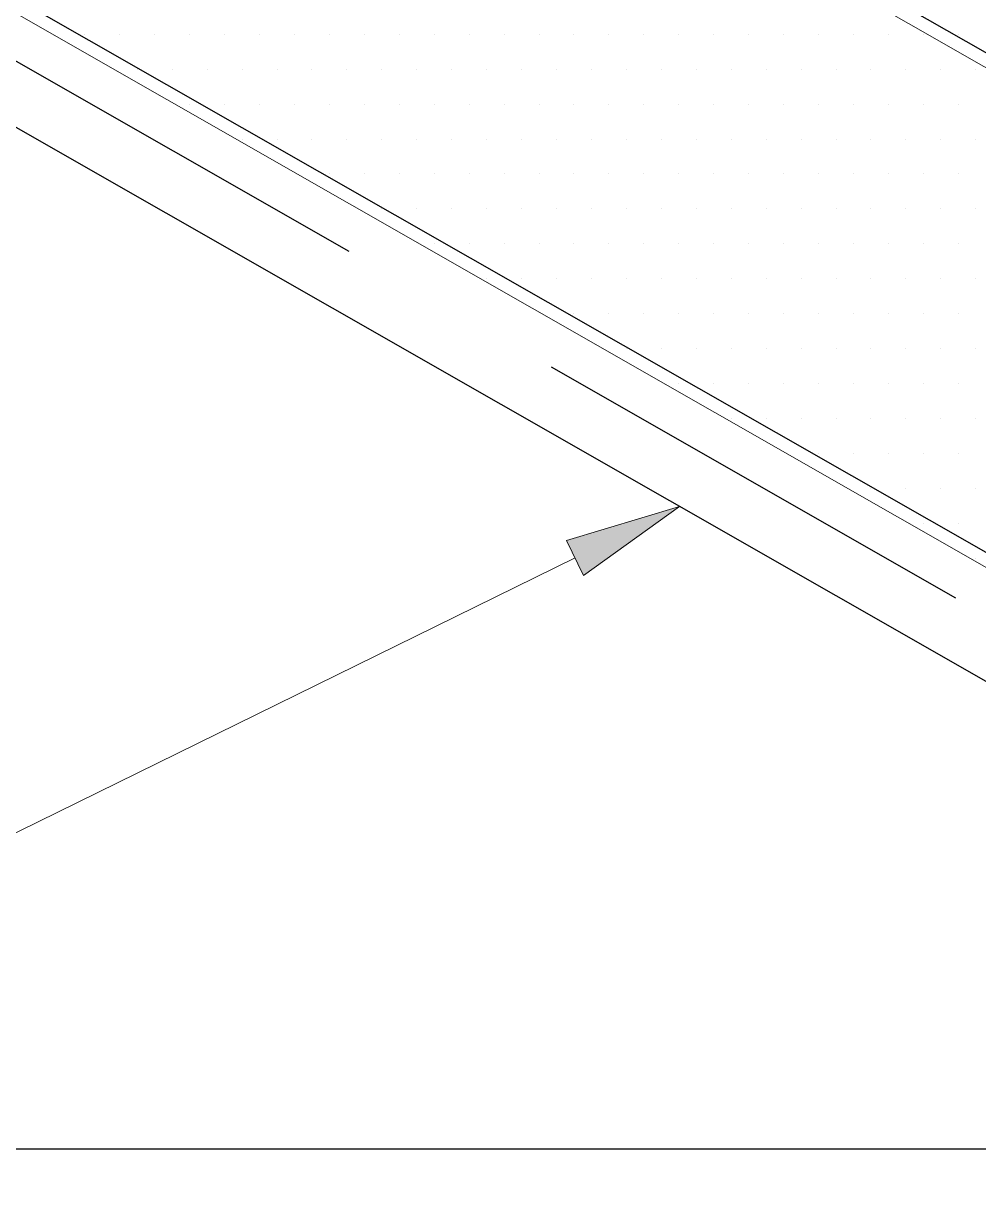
# Model space of a CAD drawing. Header units: inches. Extents: x -17.6 to 82.3, y -15.1 to 23.2.
# Drawn here: x 5.261 to 5.774, y 14.369 to 14.994 of the extents above; entities that cross this region are included whole.
import ezdxf

# ---------------------------------------------------------------- set-up
doc = ezdxf.new("R2010")
doc.units = ezdxf.units.IN
doc.header["$MEASUREMENT"] = 0
doc.linetypes.add('AI-Linetype-13', pattern=[0.375113, 0.250075, -0.125038])
for name, color, linetype, lineweight in [('.ATI-HATCH', 7, 'Continuous', 0), ('.ATI-TEXT', 7, 'Continuous', 0), ('G-ANNO-TTLB', 7, 'Continuous', 0), ('TYVEK', 7, 'Continuous', 0)]:
    doc.layers.add(name, color=color, linetype=linetype, lineweight=lineweight)

# ---------------------------------------------------------------- blocks, each defined once
blk = doc.blocks.new('Block_363')
at = {"layer": '.ATI-HATCH'}
for points, knots in [([(5.49583, 15.13139), (5.49583, 15.13139), (4.48972, 15.70597), (4.48972, 15.70597), (4.48972, 15.70597), (4.37306, 15.63847), (4.37306, 15.63847), (4.37306, 15.63847), (4.25639, 15.57097), (4.25639, 15.57097), (4.25639, 15.57097), (6.12361, 14.50472), (6.12361, 14.50472), (6.12361, 14.50472), (6.35694, 14.63972), (6.35694, 14.63972), (6.35694, 14.63972), (6.09625, 14.78861), (6.09625, 14.78861), (6.09625, 14.78861), (5.49583, 15.13139), (5.49583, 15.13139)], [0, 0, 0, 0, 1, 1, 1, 2, 2, 2, 3, 3, 3, 4, 4, 4, 5, 5, 5, 6, 6, 6, 7, 7, 7, 7]), ([(6.10625, 14.91708), (6.10625, 14.91708), (5.50583, 15.25986), (5.50583, 15.25986), (5.50583, 15.25986), (5.49583, 15.13139), (5.49583, 15.13139), (5.49583, 15.13139), (6.09625, 14.78861), (6.09625, 14.78861), (6.09625, 14.78861), (6.10625, 14.91708), (6.10625, 14.91708)], [0, 0, 0, 0, 1, 1, 1, 2, 2, 2, 3, 3, 3, 4, 4, 4, 4])]:
    blk.add_open_spline(points, degree=3, knots=knots, dxfattribs=at)
at = {"layer": '.ATI-HATCH', "color": 5, "lineweight": 0, "true_color": 0x0000ff}
for points in [[(5.2938, 14.98848), (5.2938, 14.98848), (5.2938, 14.98848), (5.2938, 14.98848)], [(5.31255, 14.98848), (5.31255, 14.98848), (5.31255, 14.98848), (5.31255, 14.98848)], [(5.33131, 14.98848), (5.33131, 14.98848), (5.33131, 14.98848), (5.33131, 14.98848)], [(5.35007, 14.98848), (5.35007, 14.98848), (5.35007, 14.98848), (5.35007, 14.98848)], [(5.36882, 14.98848), (5.36882, 14.98848), (5.36882, 14.98848), (5.36882, 14.98848)], [(5.38758, 14.98848), (5.38758, 14.98848), (5.38758, 14.98848), (5.38758, 14.98848)], [(5.40633, 14.98848), (5.40633, 14.98848), (5.40633, 14.98848), (5.40633, 14.98848)], [(5.42509, 14.98848), (5.42509, 14.98848), (5.42509, 14.98848), (5.42509, 14.98848)], [(5.44384, 14.98848), (5.44384, 14.98848), (5.44384, 14.98848), (5.44384, 14.98848)], [(5.4626, 14.98848), (5.4626, 14.98848), (5.4626, 14.98848), (5.4626, 14.98848)], [(5.48136, 14.98848), (5.48136, 14.98848), (5.48136, 14.98848), (5.48136, 14.98848)], [(5.50011, 14.98848), (5.50011, 14.98848), (5.50011, 14.98848), (5.50011, 14.98848)], [(5.51887, 14.98848), (5.51887, 14.98848), (5.51887, 14.98848), (5.51887, 14.98848)], [(5.53762, 14.98848), (5.53762, 14.98848), (5.53762, 14.98848), (5.53762, 14.98848)], [(5.55638, 14.98848), (5.55638, 14.98848), (5.55638, 14.98848), (5.55638, 14.98848)], [(5.57513, 14.98848), (5.57513, 14.98848), (5.57513, 14.98848), (5.57513, 14.98848)], [(5.59389, 14.98848), (5.59389, 14.98848), (5.59389, 14.98848), (5.59389, 14.98848)], [(5.61265, 14.98848), (5.61265, 14.98848), (5.61265, 14.98848), (5.61265, 14.98848)], [(5.6314, 14.98848), (5.6314, 14.98848), (5.6314, 14.98848), (5.6314, 14.98848)], [(5.65016, 14.98848), (5.65016, 14.98848), (5.65016, 14.98848), (5.65016, 14.98848)], [(5.66891, 14.98848), (5.66891, 14.98848), (5.66891, 14.98848), (5.66891, 14.98848)], [(5.68767, 14.98848), (5.68767, 14.98848), (5.68767, 14.98848), (5.68767, 14.98848)], [(5.70642, 14.98848), (5.70642, 14.98848), (5.70642, 14.98848), (5.70642, 14.98848)], [(5.72518, 14.98848), (5.72518, 14.98848), (5.72518, 14.98848), (5.72518, 14.98848)], [(5.74394, 14.98848), (5.74394, 14.98848), (5.74394, 14.98848), (5.74394, 14.98848)], [(5.76269, 14.98848), (5.76269, 14.98848), (5.76269, 14.98848), (5.76269, 14.98848)], [(5.32193, 14.96973), (5.32193, 14.96973), (5.32193, 14.96973), (5.32193, 14.96973)], [(5.34069, 14.96973), (5.34069, 14.96973), (5.34069, 14.96973), (5.34069, 14.96973)], [(5.35944, 14.96973), (5.35944, 14.96973), (5.35944, 14.96973), (5.35944, 14.96973)], [(5.3782, 14.96973), (5.3782, 14.96973), (5.3782, 14.96973), (5.3782, 14.96973)], [(5.39696, 14.96973), (5.39696, 14.96973), (5.39696, 14.96973), (5.39696, 14.96973)], [(5.41571, 14.96973), (5.41571, 14.96973), (5.41571, 14.96973), (5.41571, 14.96973)], [(5.43447, 14.96973), (5.43447, 14.96973), (5.43447, 14.96973), (5.43447, 14.96973)], [(5.45322, 14.96973), (5.45322, 14.96973), (5.45322, 14.96973), (5.45322, 14.96973)], [(5.47198, 14.96973), (5.47198, 14.96973), (5.47198, 14.96973), (5.47198, 14.96973)], [(5.49073, 14.96973), (5.49073, 14.96973), (5.49073, 14.96973), (5.49073, 14.96973)], [(5.50949, 14.96973), (5.50949, 14.96973), (5.50949, 14.96973), (5.50949, 14.96973)], [(5.52825, 14.96973), (5.52825, 14.96973), (5.52825, 14.96973), (5.52825, 14.96973)], [(5.547, 14.96973), (5.547, 14.96973), (5.547, 14.96973), (5.547, 14.96973)], [(5.56576, 14.96973), (5.56576, 14.96973), (5.56576, 14.96973), (5.56576, 14.96973)], [(5.58451, 14.96973), (5.58451, 14.96973), (5.58451, 14.96973), (5.58451, 14.96973)], [(5.60327, 14.96973), (5.60327, 14.96973), (5.60327, 14.96973), (5.60327, 14.96973)], [(5.62202, 14.96973), (5.62202, 14.96973), (5.62202, 14.96973), (5.62202, 14.96973)], [(5.64078, 14.96973), (5.64078, 14.96973), (5.64078, 14.96973), (5.64078, 14.96973)], [(5.65953, 14.96973), (5.65953, 14.96973), (5.65953, 14.96973), (5.65953, 14.96973)], [(5.67829, 14.96973), (5.67829, 14.96973), (5.67829, 14.96973), (5.67829, 14.96973)], [(5.69705, 14.96973), (5.69705, 14.96973), (5.69705, 14.96973), (5.69705, 14.96973)], [(5.7158, 14.96973), (5.7158, 14.96973), (5.7158, 14.96973), (5.7158, 14.96973)], [(5.73456, 14.96973), (5.73456, 14.96973), (5.73456, 14.96973), (5.73456, 14.96973)], [(5.75331, 14.96973), (5.75331, 14.96973), (5.75331, 14.96973), (5.75331, 14.96973)], [(5.77207, 14.96973), (5.77207, 14.96973), (5.77207, 14.96973), (5.77207, 14.96973)], [(5.35007, 14.95097), (5.35007, 14.95097), (5.35007, 14.95097), (5.35007, 14.95097)], [(5.36882, 14.95097), (5.36882, 14.95097), (5.36882, 14.95097), (5.36882, 14.95097)], [(5.38758, 14.95097), (5.38758, 14.95097), (5.38758, 14.95097), (5.38758, 14.95097)], [(5.40633, 14.95097), (5.40633, 14.95097), (5.40633, 14.95097), (5.40633, 14.95097)], [(5.42509, 14.95097), (5.42509, 14.95097), (5.42509, 14.95097), (5.42509, 14.95097)], [(5.44384, 14.95097), (5.44384, 14.95097), (5.44384, 14.95097), (5.44384, 14.95097)], [(5.4626, 14.95097), (5.4626, 14.95097), (5.4626, 14.95097), (5.4626, 14.95097)], [(5.48136, 14.95097), (5.48136, 14.95097), (5.48136, 14.95097), (5.48136, 14.95097)], [(5.50011, 14.95097), (5.50011, 14.95097), (5.50011, 14.95097), (5.50011, 14.95097)], [(5.51887, 14.95097), (5.51887, 14.95097), (5.51887, 14.95097), (5.51887, 14.95097)], [(5.53762, 14.95097), (5.53762, 14.95097), (5.53762, 14.95097), (5.53762, 14.95097)], [(5.55638, 14.95097), (5.55638, 14.95097), (5.55638, 14.95097), (5.55638, 14.95097)], [(5.57513, 14.95097), (5.57513, 14.95097), (5.57513, 14.95097), (5.57513, 14.95097)], [(5.59389, 14.95097), (5.59389, 14.95097), (5.59389, 14.95097), (5.59389, 14.95097)], [(5.61265, 14.95097), (5.61265, 14.95097), (5.61265, 14.95097), (5.61265, 14.95097)], [(5.6314, 14.95097), (5.6314, 14.95097), (5.6314, 14.95097), (5.6314, 14.95097)], [(5.65016, 14.95097), (5.65016, 14.95097), (5.65016, 14.95097), (5.65016, 14.95097)], [(5.66891, 14.95097), (5.66891, 14.95097), (5.66891, 14.95097), (5.66891, 14.95097)], [(5.68767, 14.95097), (5.68767, 14.95097), (5.68767, 14.95097), (5.68767, 14.95097)], [(5.70642, 14.95097), (5.70642, 14.95097), (5.70642, 14.95097), (5.70642, 14.95097)], [(5.72518, 14.95097), (5.72518, 14.95097), (5.72518, 14.95097), (5.72518, 14.95097)], [(5.74394, 14.95097), (5.74394, 14.95097), (5.74394, 14.95097), (5.74394, 14.95097)], [(5.76269, 14.95097), (5.76269, 14.95097), (5.76269, 14.95097), (5.76269, 14.95097)], [(5.3782, 14.93222), (5.3782, 14.93222), (5.3782, 14.93222), (5.3782, 14.93222)], [(5.39696, 14.93222), (5.39696, 14.93222), (5.39696, 14.93222), (5.39696, 14.93222)], [(5.41571, 14.93222), (5.41571, 14.93222), (5.41571, 14.93222), (5.41571, 14.93222)], [(5.43447, 14.93222), (5.43447, 14.93222), (5.43447, 14.93222), (5.43447, 14.93222)], [(5.45322, 14.93222), (5.45322, 14.93222), (5.45322, 14.93222), (5.45322, 14.93222)], [(5.47198, 14.93222), (5.47198, 14.93222), (5.47198, 14.93222), (5.47198, 14.93222)], [(5.49073, 14.93222), (5.49073, 14.93222), (5.49073, 14.93222), (5.49073, 14.93222)], [(5.50949, 14.93222), (5.50949, 14.93222), (5.50949, 14.93222), (5.50949, 14.93222)], [(5.52825, 14.93222), (5.52825, 14.93222), (5.52825, 14.93222), (5.52825, 14.93222)], [(5.547, 14.93222), (5.547, 14.93222), (5.547, 14.93222), (5.547, 14.93222)], [(5.56576, 14.93222), (5.56576, 14.93222), (5.56576, 14.93222), (5.56576, 14.93222)], [(5.58451, 14.93222), (5.58451, 14.93222), (5.58451, 14.93222), (5.58451, 14.93222)], [(5.60327, 14.93222), (5.60327, 14.93222), (5.60327, 14.93222), (5.60327, 14.93222)], [(5.62202, 14.93222), (5.62202, 14.93222), (5.62202, 14.93222), (5.62202, 14.93222)], [(5.64078, 14.93222), (5.64078, 14.93222), (5.64078, 14.93222), (5.64078, 14.93222)], [(5.65953, 14.93222), (5.65953, 14.93222), (5.65953, 14.93222), (5.65953, 14.93222)], [(5.67829, 14.93222), (5.67829, 14.93222), (5.67829, 14.93222), (5.67829, 14.93222)], [(5.69705, 14.93222), (5.69705, 14.93222), (5.69705, 14.93222), (5.69705, 14.93222)], [(5.7158, 14.93222), (5.7158, 14.93222), (5.7158, 14.93222), (5.7158, 14.93222)], [(5.73456, 14.93222), (5.73456, 14.93222), (5.73456, 14.93222), (5.73456, 14.93222)], [(5.75331, 14.93222), (5.75331, 14.93222), (5.75331, 14.93222), (5.75331, 14.93222)], [(5.77207, 14.93222), (5.77207, 14.93222), (5.77207, 14.93222), (5.77207, 14.93222)], [(5.42509, 14.91346), (5.42509, 14.91346), (5.42509, 14.91346), (5.42509, 14.91346)], [(5.44384, 14.91346), (5.44384, 14.91346), (5.44384, 14.91346), (5.44384, 14.91346)], [(5.4626, 14.91346), (5.4626, 14.91346), (5.4626, 14.91346), (5.4626, 14.91346)], [(5.48136, 14.91346), (5.48136, 14.91346), (5.48136, 14.91346), (5.48136, 14.91346)], [(5.50011, 14.91346), (5.50011, 14.91346), (5.50011, 14.91346), (5.50011, 14.91346)], [(5.51887, 14.91346), (5.51887, 14.91346), (5.51887, 14.91346), (5.51887, 14.91346)], [(5.53762, 14.91346), (5.53762, 14.91346), (5.53762, 14.91346), (5.53762, 14.91346)], [(5.55638, 14.91346), (5.55638, 14.91346), (5.55638, 14.91346), (5.55638, 14.91346)], [(5.57513, 14.91346), (5.57513, 14.91346), (5.57513, 14.91346), (5.57513, 14.91346)], [(5.59389, 14.91346), (5.59389, 14.91346), (5.59389, 14.91346), (5.59389, 14.91346)], [(5.61265, 14.91346), (5.61265, 14.91346), (5.61265, 14.91346), (5.61265, 14.91346)], [(5.6314, 14.91346), (5.6314, 14.91346), (5.6314, 14.91346), (5.6314, 14.91346)], [(5.65016, 14.91346), (5.65016, 14.91346), (5.65016, 14.91346), (5.65016, 14.91346)], [(5.66891, 14.91346), (5.66891, 14.91346), (5.66891, 14.91346), (5.66891, 14.91346)], [(5.68767, 14.91346), (5.68767, 14.91346), (5.68767, 14.91346), (5.68767, 14.91346)], [(5.70642, 14.91346), (5.70642, 14.91346), (5.70642, 14.91346), (5.70642, 14.91346)], [(5.72518, 14.91346), (5.72518, 14.91346), (5.72518, 14.91346), (5.72518, 14.91346)], [(5.74394, 14.91346), (5.74394, 14.91346), (5.74394, 14.91346), (5.74394, 14.91346)], [(5.76269, 14.91346), (5.76269, 14.91346), (5.76269, 14.91346), (5.76269, 14.91346)], [(5.45322, 14.8947), (5.45322, 14.8947), (5.45322, 14.8947), (5.45322, 14.8947)], [(5.47198, 14.8947), (5.47198, 14.8947), (5.47198, 14.8947), (5.47198, 14.8947)], [(5.49073, 14.8947), (5.49073, 14.8947), (5.49073, 14.8947), (5.49073, 14.8947)], [(5.50949, 14.8947), (5.50949, 14.8947), (5.50949, 14.8947), (5.50949, 14.8947)], [(5.52825, 14.8947), (5.52825, 14.8947), (5.52825, 14.8947), (5.52825, 14.8947)], [(5.547, 14.8947), (5.547, 14.8947), (5.547, 14.8947), (5.547, 14.8947)], [(5.56576, 14.8947), (5.56576, 14.8947), (5.56576, 14.8947), (5.56576, 14.8947)], [(5.58451, 14.8947), (5.58451, 14.8947), (5.58451, 14.8947), (5.58451, 14.8947)], [(5.60327, 14.8947), (5.60327, 14.8947), (5.60327, 14.8947), (5.60327, 14.8947)], [(5.62202, 14.8947), (5.62202, 14.8947), (5.62202, 14.8947), (5.62202, 14.8947)], [(5.64078, 14.8947), (5.64078, 14.8947), (5.64078, 14.8947), (5.64078, 14.8947)], [(5.65953, 14.8947), (5.65953, 14.8947), (5.65953, 14.8947), (5.65953, 14.8947)], [(5.67829, 14.8947), (5.67829, 14.8947), (5.67829, 14.8947), (5.67829, 14.8947)], [(5.69705, 14.8947), (5.69705, 14.8947), (5.69705, 14.8947), (5.69705, 14.8947)], [(5.7158, 14.8947), (5.7158, 14.8947), (5.7158, 14.8947), (5.7158, 14.8947)], [(5.73456, 14.8947), (5.73456, 14.8947), (5.73456, 14.8947), (5.73456, 14.8947)], [(5.75331, 14.8947), (5.75331, 14.8947), (5.75331, 14.8947), (5.75331, 14.8947)], [(5.77207, 14.8947), (5.77207, 14.8947), (5.77207, 14.8947), (5.77207, 14.8947)], [(5.48136, 14.87595), (5.48136, 14.87595), (5.48136, 14.87595), (5.48136, 14.87595)], [(5.50011, 14.87595), (5.50011, 14.87595), (5.50011, 14.87595), (5.50011, 14.87595)], [(5.51887, 14.87595), (5.51887, 14.87595), (5.51887, 14.87595), (5.51887, 14.87595)], [(5.53762, 14.87595), (5.53762, 14.87595), (5.53762, 14.87595), (5.53762, 14.87595)], [(5.55638, 14.87595), (5.55638, 14.87595), (5.55638, 14.87595), (5.55638, 14.87595)], [(5.57513, 14.87595), (5.57513, 14.87595), (5.57513, 14.87595), (5.57513, 14.87595)], [(5.59389, 14.87595), (5.59389, 14.87595), (5.59389, 14.87595), (5.59389, 14.87595)], [(5.61265, 14.87595), (5.61265, 14.87595), (5.61265, 14.87595), (5.61265, 14.87595)], [(5.6314, 14.87595), (5.6314, 14.87595), (5.6314, 14.87595), (5.6314, 14.87595)], [(5.65016, 14.87595), (5.65016, 14.87595), (5.65016, 14.87595), (5.65016, 14.87595)], [(5.66891, 14.87595), (5.66891, 14.87595), (5.66891, 14.87595), (5.66891, 14.87595)], [(5.68767, 14.87595), (5.68767, 14.87595), (5.68767, 14.87595), (5.68767, 14.87595)], [(5.70642, 14.87595), (5.70642, 14.87595), (5.70642, 14.87595), (5.70642, 14.87595)], [(5.72518, 14.87595), (5.72518, 14.87595), (5.72518, 14.87595), (5.72518, 14.87595)], [(5.74394, 14.87595), (5.74394, 14.87595), (5.74394, 14.87595), (5.74394, 14.87595)], [(5.76269, 14.87595), (5.76269, 14.87595), (5.76269, 14.87595), (5.76269, 14.87595)], [(5.50949, 14.85719), (5.50949, 14.85719), (5.50949, 14.85719), (5.50949, 14.85719)], [(5.52825, 14.85719), (5.52825, 14.85719), (5.52825, 14.85719), (5.52825, 14.85719)], [(5.547, 14.85719), (5.547, 14.85719), (5.547, 14.85719), (5.547, 14.85719)], [(5.56576, 14.85719), (5.56576, 14.85719), (5.56576, 14.85719), (5.56576, 14.85719)], [(5.58451, 14.85719), (5.58451, 14.85719), (5.58451, 14.85719), (5.58451, 14.85719)], [(5.60327, 14.85719), (5.60327, 14.85719), (5.60327, 14.85719), (5.60327, 14.85719)], [(5.62202, 14.85719), (5.62202, 14.85719), (5.62202, 14.85719), (5.62202, 14.85719)], [(5.64078, 14.85719), (5.64078, 14.85719), (5.64078, 14.85719), (5.64078, 14.85719)], [(5.65953, 14.85719), (5.65953, 14.85719), (5.65953, 14.85719), (5.65953, 14.85719)], [(5.67829, 14.85719), (5.67829, 14.85719), (5.67829, 14.85719), (5.67829, 14.85719)], [(5.69705, 14.85719), (5.69705, 14.85719), (5.69705, 14.85719), (5.69705, 14.85719)], [(5.7158, 14.85719), (5.7158, 14.85719), (5.7158, 14.85719), (5.7158, 14.85719)], [(5.73456, 14.85719), (5.73456, 14.85719), (5.73456, 14.85719), (5.73456, 14.85719)], [(5.75331, 14.85719), (5.75331, 14.85719), (5.75331, 14.85719), (5.75331, 14.85719)], [(5.77207, 14.85719), (5.77207, 14.85719), (5.77207, 14.85719), (5.77207, 14.85719)], [(5.55638, 14.83844), (5.55638, 14.83844), (5.55638, 14.83844), (5.55638, 14.83844)], [(5.57513, 14.83844), (5.57513, 14.83844), (5.57513, 14.83844), (5.57513, 14.83844)], [(5.59389, 14.83844), (5.59389, 14.83844), (5.59389, 14.83844), (5.59389, 14.83844)], [(5.61265, 14.83844), (5.61265, 14.83844), (5.61265, 14.83844), (5.61265, 14.83844)], [(5.6314, 14.83844), (5.6314, 14.83844), (5.6314, 14.83844), (5.6314, 14.83844)], [(5.65016, 14.83844), (5.65016, 14.83844), (5.65016, 14.83844), (5.65016, 14.83844)], [(5.66891, 14.83844), (5.66891, 14.83844), (5.66891, 14.83844), (5.66891, 14.83844)], [(5.68767, 14.83844), (5.68767, 14.83844), (5.68767, 14.83844), (5.68767, 14.83844)], [(5.70642, 14.83844), (5.70642, 14.83844), (5.70642, 14.83844), (5.70642, 14.83844)], [(5.72518, 14.83844), (5.72518, 14.83844), (5.72518, 14.83844), (5.72518, 14.83844)], [(5.74394, 14.83844), (5.74394, 14.83844), (5.74394, 14.83844), (5.74394, 14.83844)], [(5.76269, 14.83844), (5.76269, 14.83844), (5.76269, 14.83844), (5.76269, 14.83844)], [(5.58451, 14.81968), (5.58451, 14.81968), (5.58451, 14.81968), (5.58451, 14.81968)], [(5.60327, 14.81968), (5.60327, 14.81968), (5.60327, 14.81968), (5.60327, 14.81968)], [(5.62202, 14.81968), (5.62202, 14.81968), (5.62202, 14.81968), (5.62202, 14.81968)], [(5.64078, 14.81968), (5.64078, 14.81968), (5.64078, 14.81968), (5.64078, 14.81968)], [(5.65953, 14.81968), (5.65953, 14.81968), (5.65953, 14.81968), (5.65953, 14.81968)], [(5.67829, 14.81968), (5.67829, 14.81968), (5.67829, 14.81968), (5.67829, 14.81968)], [(5.69705, 14.81968), (5.69705, 14.81968), (5.69705, 14.81968), (5.69705, 14.81968)], [(5.7158, 14.81968), (5.7158, 14.81968), (5.7158, 14.81968), (5.7158, 14.81968)], [(5.73456, 14.81968), (5.73456, 14.81968), (5.73456, 14.81968), (5.73456, 14.81968)], [(5.75331, 14.81968), (5.75331, 14.81968), (5.75331, 14.81968), (5.75331, 14.81968)], [(5.77207, 14.81968), (5.77207, 14.81968), (5.77207, 14.81968), (5.77207, 14.81968)], [(5.61265, 14.80093), (5.61265, 14.80093), (5.61265, 14.80093), (5.61265, 14.80093)], [(5.6314, 14.80093), (5.6314, 14.80093), (5.6314, 14.80093), (5.6314, 14.80093)], [(5.65016, 14.80093), (5.65016, 14.80093), (5.65016, 14.80093), (5.65016, 14.80093)], [(5.66891, 14.80093), (5.66891, 14.80093), (5.66891, 14.80093), (5.66891, 14.80093)], [(5.68767, 14.80093), (5.68767, 14.80093), (5.68767, 14.80093), (5.68767, 14.80093)], [(5.70642, 14.80093), (5.70642, 14.80093), (5.70642, 14.80093), (5.70642, 14.80093)], [(5.72518, 14.80093), (5.72518, 14.80093), (5.72518, 14.80093), (5.72518, 14.80093)], [(5.74394, 14.80093), (5.74394, 14.80093), (5.74394, 14.80093), (5.74394, 14.80093)], [(5.76269, 14.80093), (5.76269, 14.80093), (5.76269, 14.80093), (5.76269, 14.80093)], [(5.64078, 14.78217), (5.64078, 14.78217), (5.64078, 14.78217), (5.64078, 14.78217)], [(5.65953, 14.78217), (5.65953, 14.78217), (5.65953, 14.78217), (5.65953, 14.78217)], [(5.67829, 14.78217), (5.67829, 14.78217), (5.67829, 14.78217), (5.67829, 14.78217)], [(5.69705, 14.78217), (5.69705, 14.78217), (5.69705, 14.78217), (5.69705, 14.78217)], [(5.7158, 14.78217), (5.7158, 14.78217), (5.7158, 14.78217), (5.7158, 14.78217)], [(5.73456, 14.78217), (5.73456, 14.78217), (5.73456, 14.78217), (5.73456, 14.78217)], [(5.75331, 14.78217), (5.75331, 14.78217), (5.75331, 14.78217), (5.75331, 14.78217)], [(5.77207, 14.78217), (5.77207, 14.78217), (5.77207, 14.78217), (5.77207, 14.78217)], [(5.68767, 14.76341), (5.68767, 14.76341), (5.68767, 14.76341), (5.68767, 14.76341)], [(5.70642, 14.76341), (5.70642, 14.76341), (5.70642, 14.76341), (5.70642, 14.76341)], [(5.72518, 14.76341), (5.72518, 14.76341), (5.72518, 14.76341), (5.72518, 14.76341)], [(5.74394, 14.76341), (5.74394, 14.76341), (5.74394, 14.76341), (5.74394, 14.76341)], [(5.76269, 14.76341), (5.76269, 14.76341), (5.76269, 14.76341), (5.76269, 14.76341)], [(5.7158, 14.74466), (5.7158, 14.74466), (5.7158, 14.74466), (5.7158, 14.74466)], [(5.73456, 14.74466), (5.73456, 14.74466), (5.73456, 14.74466), (5.73456, 14.74466)], [(5.75331, 14.74466), (5.75331, 14.74466), (5.75331, 14.74466), (5.75331, 14.74466)], [(5.77207, 14.74466), (5.77207, 14.74466), (5.77207, 14.74466), (5.77207, 14.74466)], [(5.74394, 14.7259), (5.74394, 14.7259), (5.74394, 14.7259), (5.74394, 14.7259)], [(5.76269, 14.7259), (5.76269, 14.7259), (5.76269, 14.7259), (5.76269, 14.7259)], [(5.77207, 14.70715), (5.77207, 14.70715), (5.77207, 14.70715), (5.77207, 14.70715)]]:
    blk.add_open_spline(points, degree=3, dxfattribs=at)
blk = doc.blocks.new('Block_410')
at = {"layer": '.ATI-TEXT', "true_color": 0x000000, "transparency": 33554687}
h = blk.add_hatch(color=18, dxfattribs=at)
h.dxf.hatch_style = 2
h.paths.add_polyline_path([(5.55237, 14.71675), (5.61308, 14.73497), (5.56156, 14.69804)])
at = {"layer": '.ATI-TEXT', "color": 18, "lineweight": 0, "true_color": 0x000000}
blk.add_line((5.55697, 14.70739), (5.24664, 14.55489), dxfattribs=at)
at = {"layer": '.ATI-TEXT'}
blk.add_lwpolyline([(5.55237, 14.71675), (5.61308, 14.73497), (5.56156, 14.69804), (5.56156, 14.69804)], close=True, dxfattribs=at)

msp = doc.modelspace()

# ---------------------------------------------------------------- hatches: boundary and pattern name
at = {"layer": 'G-ANNO-TTLB', "true_color": 0xff00ff, "transparency": 33554687}
h = msp.add_hatch(color=6, dxfattribs=at)
edge = h.paths.add_edge_path()
edge.add_spline(control_points=[(24.62525, -11.0625), (24.62525, -11.0625), (-16.0625, -11.0625), (-16.0625, -11.0625), (-16.0625, -11.0625), (-16.0625, 23.0625), (-16.0625, 23.0625), (-16.0625, 23.0625), (24.62525, 23.0625), (24.62525, 23.0625), (24.62525, 23.0625), (24.62525, -11.0625), (24.62525, -11.0625)], knot_values=[0, 0, 0, 0, 1, 1, 1, 2, 2, 2, 3, 3, 3, 4, 4, 4, 4], degree=3, periodic=0)
edge = h.paths.add_edge_path()
edge.add_spline(control_points=[(-15.9375, 22.9375), (-15.9375, 22.9375), (-15.9375, -10.9375), (-15.9375, -10.9375), (-15.9375, -10.9375), (24.50025, -10.9375), (24.50025, -10.9375), (24.50025, -10.9375), (24.50025, 22.9375), (24.50025, 22.9375), (24.50025, 22.9375), (-15.9375, 22.9375), (-15.9375, 22.9375)], knot_values=[0, 0, 0, 0, 1, 1, 1, 2, 2, 2, 3, 3, 3, 4, 4, 4, 4], degree=3, periodic=0)
edge.add_line((-15.9375, 22.9375), (-15.9375, 22.9375))

# ---------------------------------------------------------------- linework, layer by layer
at = {"layer": 'G-ANNO-TTLB'}
for points in [[(24.62525, -11.0625), (24.62525, -11.0625), (-16.0625, -11.0625), (-16.0625, -11.0625), (-16.0625, -11.0625), (-16.0625, 23.0625), (-16.0625, 23.0625), (-16.0625, 23.0625), (24.62525, 23.0625), (24.62525, 23.0625), (24.62525, 23.0625), (24.62525, -11.0625), (24.62525, -11.0625)], [(-15.9375, 22.9375), (-15.9375, 22.9375), (-15.9375, -10.9375), (-15.9375, -10.9375), (-15.9375, -10.9375), (24.50025, -10.9375), (24.50025, -10.9375), (24.50025, -10.9375), (24.50025, 22.9375), (24.50025, 22.9375), (24.50025, 22.9375), (-15.9375, 22.9375), (-15.9375, 22.9375)]]:
    msp.add_open_spline(points, degree=3, knots=[0, 0, 0, 0, 1, 1, 1, 2, 2, 2, 3, 3, 3, 4, 4, 4, 4], dxfattribs=at)
at = {"layer": 'TYVEK', "color": 137, "lineweight": 25, "true_color": 0x3f7f7f}
for p, q in [((6.37082, 14.63976), (4.50366, 15.70595)), ((6.13746, 14.50475), (4.2703, 15.57094)), ((6.13746, 14.43553), (4.2703, 15.50172))]:
    msp.add_line(p, q, dxfattribs=at)
at = {"layer": 'TYVEK', "color": 137, "linetype": 'AI-Linetype-13', "lineweight": 25, "true_color": 0x3f7f7f}
msp.add_line((4.24113, 15.55406), (6.10829, 14.48787), dxfattribs=at)
at = {"layer": 'TYVEK', "color": 18, "lineweight": 25, "true_color": 0x000000}
msp.add_lwpolyline([(4.19065, 16.50567), (6.75796, 16.50567), (6.75796, 14.39015), (4.19065, 14.39015)], close=True, dxfattribs=at)

# ---------------------------------------------------------------- block references
at = {"layer": '.ATI-HATCH'}
msp.add_blockref('Block_363', (0, 0), dxfattribs=at)
at = {"layer": '.ATI-TEXT'}
msp.add_blockref('Block_410', (0, 0), dxfattribs=at)

doc.saveas('drawing.dxf')
